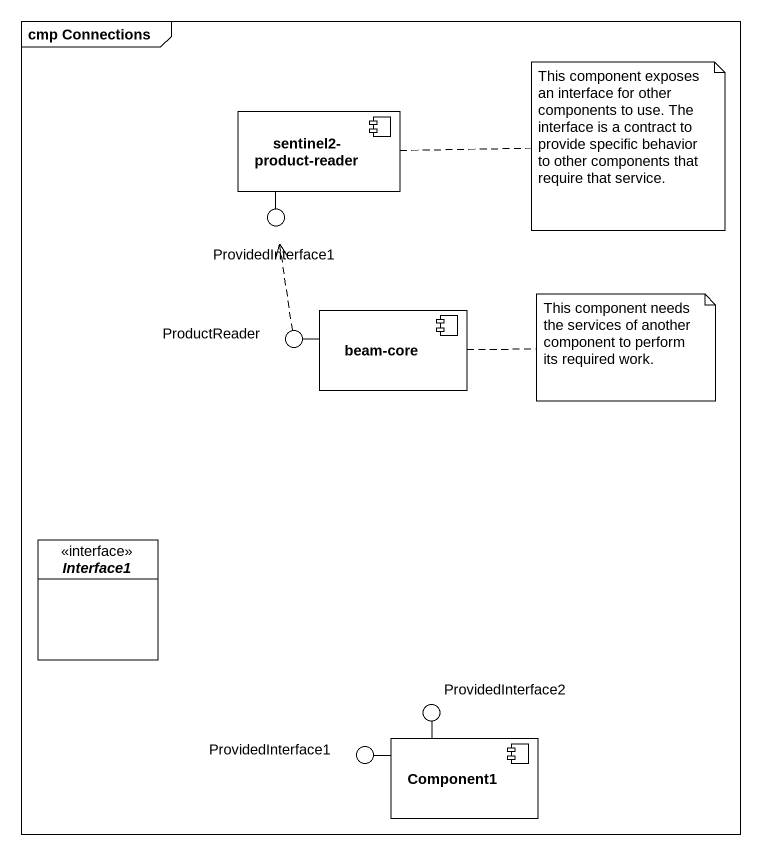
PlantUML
@startuml
mainframe cmp Connections
allowmixing
hide circle
hide empty members
component "sentinel2-product-reader" as sentinel2_product_reader
() ProvidedInterface1
component "beam-core" as beam_core
() ProductReader
interface Interface1 <<interface>>
() ProvidedInterface2
() "ProvidedInterface1" as ProvidedInterface1_2
component Component1
sentinel2_product_reader -- ProvidedInterface1
beam_core -left- ProductReader
Component1 -up- ProvidedInterface2
Component1 -left- ProvidedInterface1_2
ProductReader .up.> ProvidedInterface1
note right of sentinel2_product_reader : This component exposes an interface for other components to use. The interface is a contract to provide specific behavior to other components that require that service.
note right of beam_core : This component needs the services of another component to perform its required work.
@enduml
